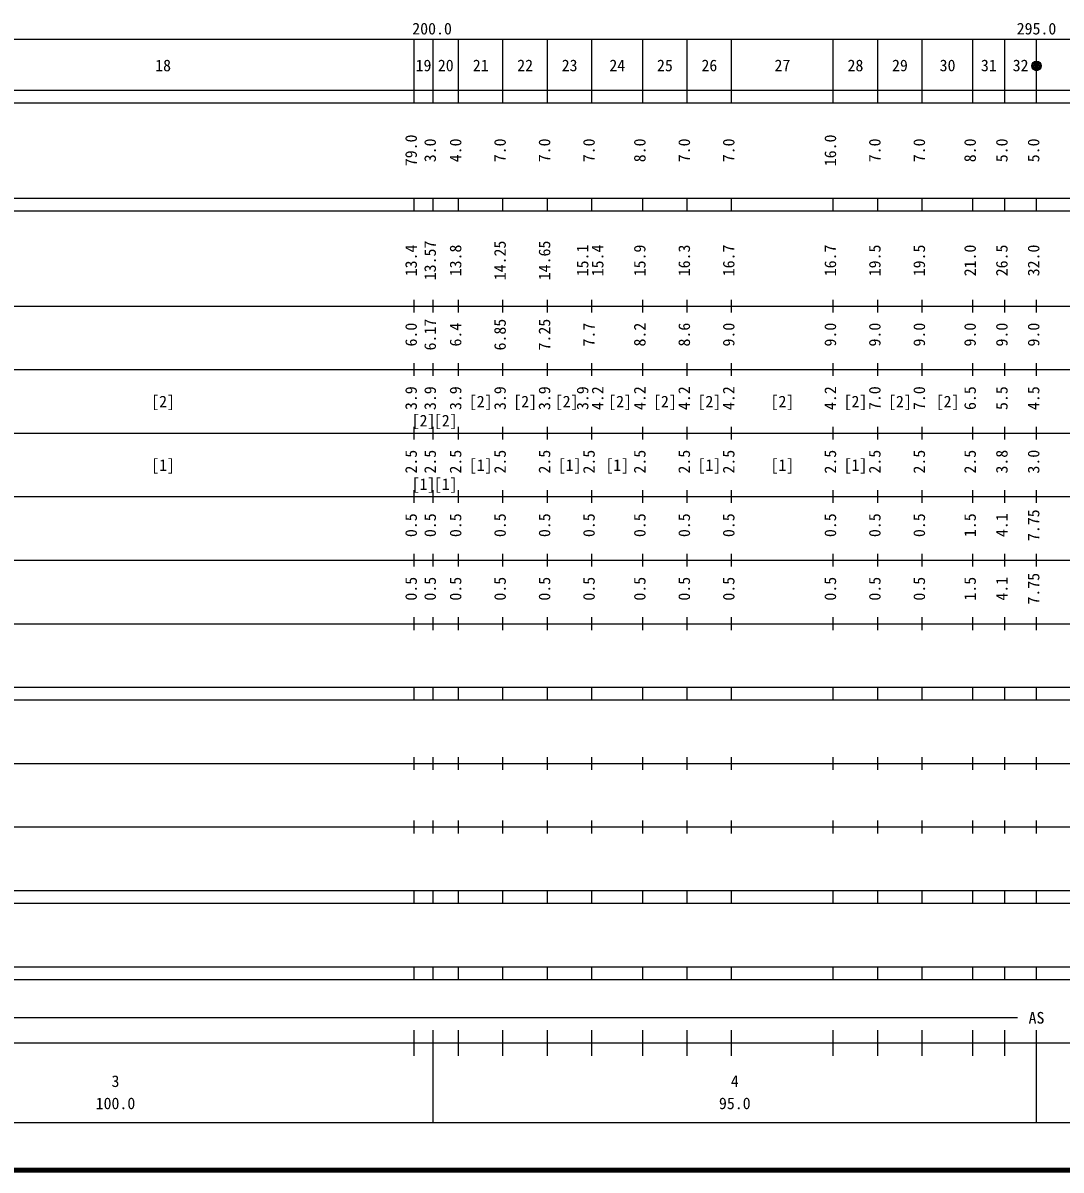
# Model space of a CAD drawing. Units: millimetres on the paper. Extents: x 40 to 680, y 20 to 380.
# Drawn here: x 203.4 to 366.9, y 20 to 200.6 of the extents above; entities that cross this region are included whole.
import ezdxf
from ezdxf.enums import TextEntityAlignment as Align

# ---------------------------------------------------------------- set-up
doc = ezdxf.new("R2010")
doc.units = ezdxf.units.MM
doc.header["$PDMODE"] = 32
doc.header["$PDSIZE"] = 0.5
doc.layers.add('M-TTL', color=2, linetype='Continuous', lineweight=140)
doc.layers.add('M-TTL-BAND', color=7, linetype='Continuous', lineweight=25)
doc.styles.add('ＭＳ ゴシック', font='')
doc.styles.get('ＭＳ ゴシック').set_extended_font_data('MS Gothic')

msp = doc.modelspace()

# ---------------------------------------------------------------- linework, layer by layer
at = {"layer": 'M-TTL'}
msp.add_line((40, 20), (680, 20), dxfattribs=at)
at = {"layer": 'M-TTL-BAND'}
for p, q in [((68, 198), (579, 198)), ((265, 188), (265, 198)), ((268, 188), (268, 198)), ((272, 188), (272, 198)), ((279, 188), (279, 198)), ((286, 188), (286, 198)), ((293, 188), (293, 198)), ((301, 188), (301, 198)), ((308, 188), (308, 198)), ((315, 188), (315, 198)), ((331, 188), (331, 198)), ((338, 188), (338, 198)), ((345, 188), (345, 198)), ((353, 188), (353, 198)), ((358, 188), (358, 198)), ((363, 188), (363, 198)), ((40, 190), (579, 190)), ((40, 188), (579, 188)), ((40, 173), (579, 173)), ((265, 171), (265, 173)), ((268, 171), (268, 173)), ((272, 171), (272, 173)), ((279, 171), (279, 173)), ((286, 171), (286, 173)), ((293, 171), (293, 173)), ((301, 171), (301, 173)), ((308, 171), (308, 173)), ((315, 171), (315, 173)), ((331, 171), (331, 173)), ((338, 171), (338, 173)), ((345, 171), (345, 173)), ((353, 171), (353, 173)), ((358, 171), (358, 173)), ((363, 171), (363, 173)), ((40, 171), (579, 171)), ((40, 156), (579, 156)), ((265, 155), (265, 157)), ((268, 155), (268, 157)), ((272, 155), (272, 157)), ((279, 155), (279, 157)), ((286, 155), (286, 157)), ((293, 155), (293, 157)), ((301, 155), (301, 157)), ((308, 155), (308, 157)), ((315, 155), (315, 157)), ((331, 155), (331, 157)), ((338, 155), (338, 157)), ((345, 155), (345, 157)), ((353, 155), (353, 157)), ((358, 155), (358, 157)), ((363, 155), (363, 157)), ((265, 145), (265, 147)), ((268, 145), (268, 147)), ((272, 145), (272, 147)), ((279, 145), (279, 147)), ((286, 145), (286, 147)), ((293, 145), (293, 147)), ((301, 145), (301, 147)), ((308, 145), (308, 147)), ((315, 145), (315, 147)), ((331, 145), (331, 147)), ((338, 145), (338, 147)), ((345, 145), (345, 147)), ((353, 145), (353, 147)), ((358, 145), (358, 147)), ((363, 145), (363, 147)), ((46, 146), (579, 146)), ((52, 136), (579, 136)), ((265, 135), (265, 137)), ((268, 135), (268, 137)), ((272, 135), (272, 137)), ((279, 135), (279, 137)), ((286, 135), (286, 137)), ((293, 135), (293, 137)), ((301, 135), (301, 137)), ((308, 135), (308, 137)), ((315, 135), (315, 137)), ((331, 135), (331, 137)), ((338, 135), (338, 137)), ((345, 135), (345, 137)), ((353, 135), (353, 137)), ((358, 135), (358, 137)), ((363, 135), (363, 137)), ((265, 125), (265, 127)), ((268, 125), (268, 127)), ((272, 125), (272, 127)), ((279, 125), (279, 127)), ((286, 125), (286, 127)), ((293, 125), (293, 127)), ((301, 125), (301, 127)), ((308, 125), (308, 127)), ((315, 125), (315, 127)), ((331, 125), (331, 127)), ((338, 125), (338, 127)), ((345, 125), (345, 127)), ((353, 125), (353, 127)), ((358, 125), (358, 127)), ((363, 125), (363, 127)), ((46, 126), (579, 126)), ((52, 116), (579, 116)), ((265, 115), (265, 117)), ((268, 115), (268, 117)), ((272, 115), (272, 117)), ((279, 115), (279, 117)), ((286, 115), (286, 117)), ((293, 115), (293, 117)), ((301, 115), (301, 117)), ((308, 115), (308, 117)), ((315, 115), (315, 117)), ((331, 115), (331, 117)), ((338, 115), (338, 117)), ((345, 115), (345, 117)), ((353, 115), (353, 117)), ((358, 115), (358, 117)), ((363, 115), (363, 117)), ((265, 105), (265, 107)), ((268, 105), (268, 107)), ((272, 105), (272, 107)), ((279, 105), (279, 107)), ((286, 105), (286, 107)), ((293, 105), (293, 107)), ((301, 105), (301, 107)), ((308, 105), (308, 107)), ((315, 105), (315, 107)), ((331, 105), (331, 107)), ((338, 105), (338, 107)), ((345, 105), (345, 107)), ((353, 105), (353, 107)), ((358, 105), (358, 107)), ((363, 105), (363, 107)), ((46, 106), (579, 106)), ((40, 96), (579, 96)), ((265, 94), (265, 96)), ((268, 94), (268, 96)), ((272, 94), (272, 96)), ((279, 94), (279, 96)), ((286, 94), (286, 96)), ((293, 94), (293, 96)), ((301, 94), (301, 96)), ((308, 94), (308, 96)), ((315, 94), (315, 96)), ((331, 94), (331, 96)), ((338, 94), (338, 96)), ((345, 94), (345, 96)), ((353, 94), (353, 96)), ((358, 94), (358, 96)), ((363, 94), (363, 96)), ((40, 94), (579, 94)), ((265, 83), (265, 85)), ((268, 83), (268, 85)), ((272, 83), (272, 85)), ((279, 83), (279, 85)), ((286, 83), (286, 85)), ((293, 83), (293, 85)), ((301, 83), (301, 85)), ((308, 83), (308, 85)), ((315, 83), (315, 85)), ((331, 83), (331, 85)), ((338, 83), (338, 85)), ((345, 83), (345, 85)), ((353, 83), (353, 85)), ((358, 83), (358, 85)), ((363, 83), (363, 85)), ((49, 84), (579, 84)), ((265, 73), (265, 75)), ((268, 73), (268, 75)), ((272, 73), (272, 75)), ((279, 73), (279, 75)), ((286, 73), (286, 75)), ((293, 73), (293, 75)), ((301, 73), (301, 75)), ((308, 73), (308, 75)), ((315, 73), (315, 75)), ((331, 73), (331, 75)), ((338, 73), (338, 75)), ((345, 73), (345, 75)), ((353, 73), (353, 75)), ((358, 73), (358, 75)), ((363, 73), (363, 75)), ((40, 74), (579, 74)), ((40, 64), (579, 64)), ((265, 62), (265, 64)), ((268, 62), (268, 64)), ((272, 62), (272, 64)), ((279, 62), (279, 64)), ((286, 62), (286, 64)), ((293, 62), (293, 64)), ((301, 62), (301, 64)), ((308, 62), (308, 64)), ((315, 62), (315, 64)), ((331, 62), (331, 64)), ((338, 62), (338, 64)), ((345, 62), (345, 64)), ((353, 62), (353, 64)), ((358, 62), (358, 64)), ((363, 62), (363, 64)), ((40, 62), (579, 62)), ((40, 52), (579, 52)), ((265, 50), (265, 52)), ((268, 50), (268, 52)), ((272, 50), (272, 52)), ((279, 50), (279, 52)), ((286, 50), (286, 52)), ((293, 50), (293, 52)), ((301, 50), (301, 52)), ((308, 50), (308, 52)), ((315, 50), (315, 52)), ((331, 50), (331, 52)), ((338, 50), (338, 52)), ((345, 50), (345, 52)), ((353, 50), (353, 52)), ((358, 50), (358, 52)), ((363, 50), (363, 52)), ((40, 50), (579, 50)), ((99.5, 44), (360, 44)), ((265, 38), (265, 42)), ((268, 27.5), (268, 42)), ((272, 38), (272, 42)), ((279, 38), (279, 42)), ((286, 38), (286, 42)), ((293, 38), (293, 42)), ((301, 38), (301, 42)), ((308, 38), (308, 42)), ((315, 38), (315, 42)), ((331, 38), (331, 42)), ((338, 38), (338, 42)), ((345, 38), (345, 42)), ((353, 38), (353, 42)), ((358, 38), (358, 42)), ((363, 27.5), (363, 42)), ((40, 40), (579, 40)), ((68, 27.5), (579, 27.5))]:
    msp.add_line(p, q, dxfattribs=at)
for radius in [0.75, 0.6, 0.45, 0.3, 0.15, 0.02]:
    msp.add_circle((363, 193.791), radius, dxfattribs=at)
msp.add_point((363, 193.791), dxfattribs=at)

# ---------------------------------------------------------------- texts
at = {"layer": 'M-TTL-BAND', "style": 'ＭＳ ゴシック'}
for s, p in [('200.0', (267.844, 198.195)), ('295.0', (363, 198.195)), ('18', (225.5, 192.405)), ('19', (266.5, 192.405)), ('20', (270, 192.405)), ('21', (275.5, 192.405)), ('22', (282.5, 192.405)), ('23', (289.5, 192.405)), ('24', (297, 192.405)), ('25', (304.5, 192.405)), ('26', (311.5, 192.405)), ('27', (323, 192.405)), ('28', (334.5, 192.405)), ('29', (341.5, 192.405)), ('30', (349, 192.405)), ('31', (355.5, 192.405)), ('32', (360.5, 192.405)), ('[2]', (225.5, 139.5)), ('[2]', (275.5, 139.5)), ('[2]', (282.5, 139.5)), ('[2]', (289.03, 139.5)), ('[2]', (297.446, 139.5)), ('[2]', (304.5, 139.5)), ('[2]', (311.5, 139.5)), ('[2]', (323, 139.5)), ('[2]', (334.5, 139.5)), ('[2]', (341.5, 139.5)), ('[2]', (349, 139.5)), ('[2]', (266.5, 136.5)), ('[2]', (270, 136.5)), ('[1]', (225.5, 129.5)), ('[1]', (275.5, 129.5)), ('[1]', (289.5, 129.5)), ('[1]', (297, 129.5)), ('[1]', (311.5, 129.5)), ('[1]', (323, 129.5)), ('[1]', (334.5, 129.5)), ('[1]', (266.5, 126.5)), ('[1]', (270, 126.5)), ('AS', (363, 42.5)), ('3', (218, 32.523)), ('4', (315.5, 32.523)), ('100.0', (218, 29.033)), ('95.0', (315.5, 29.033))]:
    msp.add_text(s, height=1.833, dxfattribs=at).set_placement(p, align=Align.BOTTOM_CENTER)
for s, p in [('79.0', (266, 180.5)), ('16.0', (332, 180.5)), ('3.0', (269, 180.5)), ('4.0', (273, 180.5)), ('7.0', (280, 180.5)), ('7.0', (287, 180.5)), ('7.0', (294, 180.5)), ('8.0', (302, 180.5)), ('7.0', (309, 180.5)), ('7.0', (316, 180.5)), ('7.0', (339, 180.5)), ('7.0', (346, 180.5)), ('8.0', (354, 180.5)), ('5.0', (359, 180.5)), ('5.0', (364, 180.5)), ('13.57', (269, 163.174)), ('14.25', (280, 163.174)), ('14.65', (287, 163.174)), ('13.4', (266, 163.174)), ('13.8', (273, 163.174)), ('15.1', (293, 163.174)), ('15.4', (295.37, 163.174)), ('15.9', (302, 163.174)), ('16.3', (309, 163.174)), ('16.7', (316, 163.174)), ('16.7', (332, 163.174)), ('19.5', (339, 163.174)), ('19.5', (346, 163.174)), ('21.0', (354, 163.174)), ('26.5', (359, 163.174)), ('32.0', (364, 163.174)), ('6.17', (269, 151.5)), ('6.85', (280, 151.5)), ('7.25', (287, 151.5)), ('6.0', (266, 151.5)), ('6.4', (273, 151.5)), ('7.7', (294, 151.5)), ('8.2', (302, 151.5)), ('8.6', (309, 151.5)), ('9.0', (316, 151.5)), ('9.0', (332, 151.5)), ('9.0', (339, 151.5)), ('9.0', (346, 151.5)), ('9.0', (354, 151.5)), ('9.0', (359, 151.5)), ('9.0', (364, 151.5)), ('3.9', (266, 141.5)), ('3.9', (269, 141.5)), ('3.9', (273, 141.5)), ('3.9', (280, 141.5)), ('3.9', (287, 141.5)), ('3.9', (293, 141.5)), ('4.2', (295.37, 141.5)), ('4.2', (302, 141.5)), ('4.2', (309, 141.5)), ('4.2', (316, 141.5)), ('4.2', (332, 141.5)), ('7.0', (339, 141.5)), ('7.0', (346, 141.5)), ('6.5', (354, 141.5)), ('5.5', (359, 141.5)), ('4.5', (364, 141.5)), ('2.5', (266, 131.5)), ('2.5', (269, 131.5)), ('2.5', (273, 131.5)), ('2.5', (280, 131.5)), ('2.5', (287, 131.5)), ('2.5', (294, 131.5)), ('2.5', (302, 131.5)), ('2.5', (309, 131.5)), ('2.5', (316, 131.5)), ('2.5', (332, 131.5)), ('2.5', (339, 131.5)), ('2.5', (346, 131.5)), ('2.5', (354, 131.5)), ('3.8', (359, 131.5)), ('3.0', (364, 131.5)), ('0.5', (266, 121.5)), ('0.5', (269, 121.5)), ('0.5', (273, 121.5)), ('0.5', (280, 121.5)), ('0.5', (287, 121.5)), ('0.5', (294, 121.5)), ('0.5', (302, 121.5)), ('0.5', (309, 121.5)), ('0.5', (316, 121.5)), ('0.5', (332, 121.5)), ('0.5', (339, 121.5)), ('0.5', (346, 121.5)), ('1.5', (354, 121.5)), ('4.1', (359, 121.5)), ('7.75', (364, 121.5)), ('7.75', (364, 111.5)), ('0.5', (266, 111.5)), ('0.5', (269, 111.5)), ('0.5', (273, 111.5)), ('0.5', (280, 111.5)), ('0.5', (287, 111.5)), ('0.5', (294, 111.5)), ('0.5', (302, 111.5)), ('0.5', (309, 111.5)), ('0.5', (316, 111.5)), ('0.5', (332, 111.5)), ('0.5', (339, 111.5)), ('0.5', (346, 111.5)), ('1.5', (354, 111.5)), ('4.1', (359, 111.5))]:
    msp.add_text(s, height=1.833, rotation=90, dxfattribs=at).set_placement(p, align=Align.BOTTOM_CENTER)

doc.saveas('drawing.dxf')
